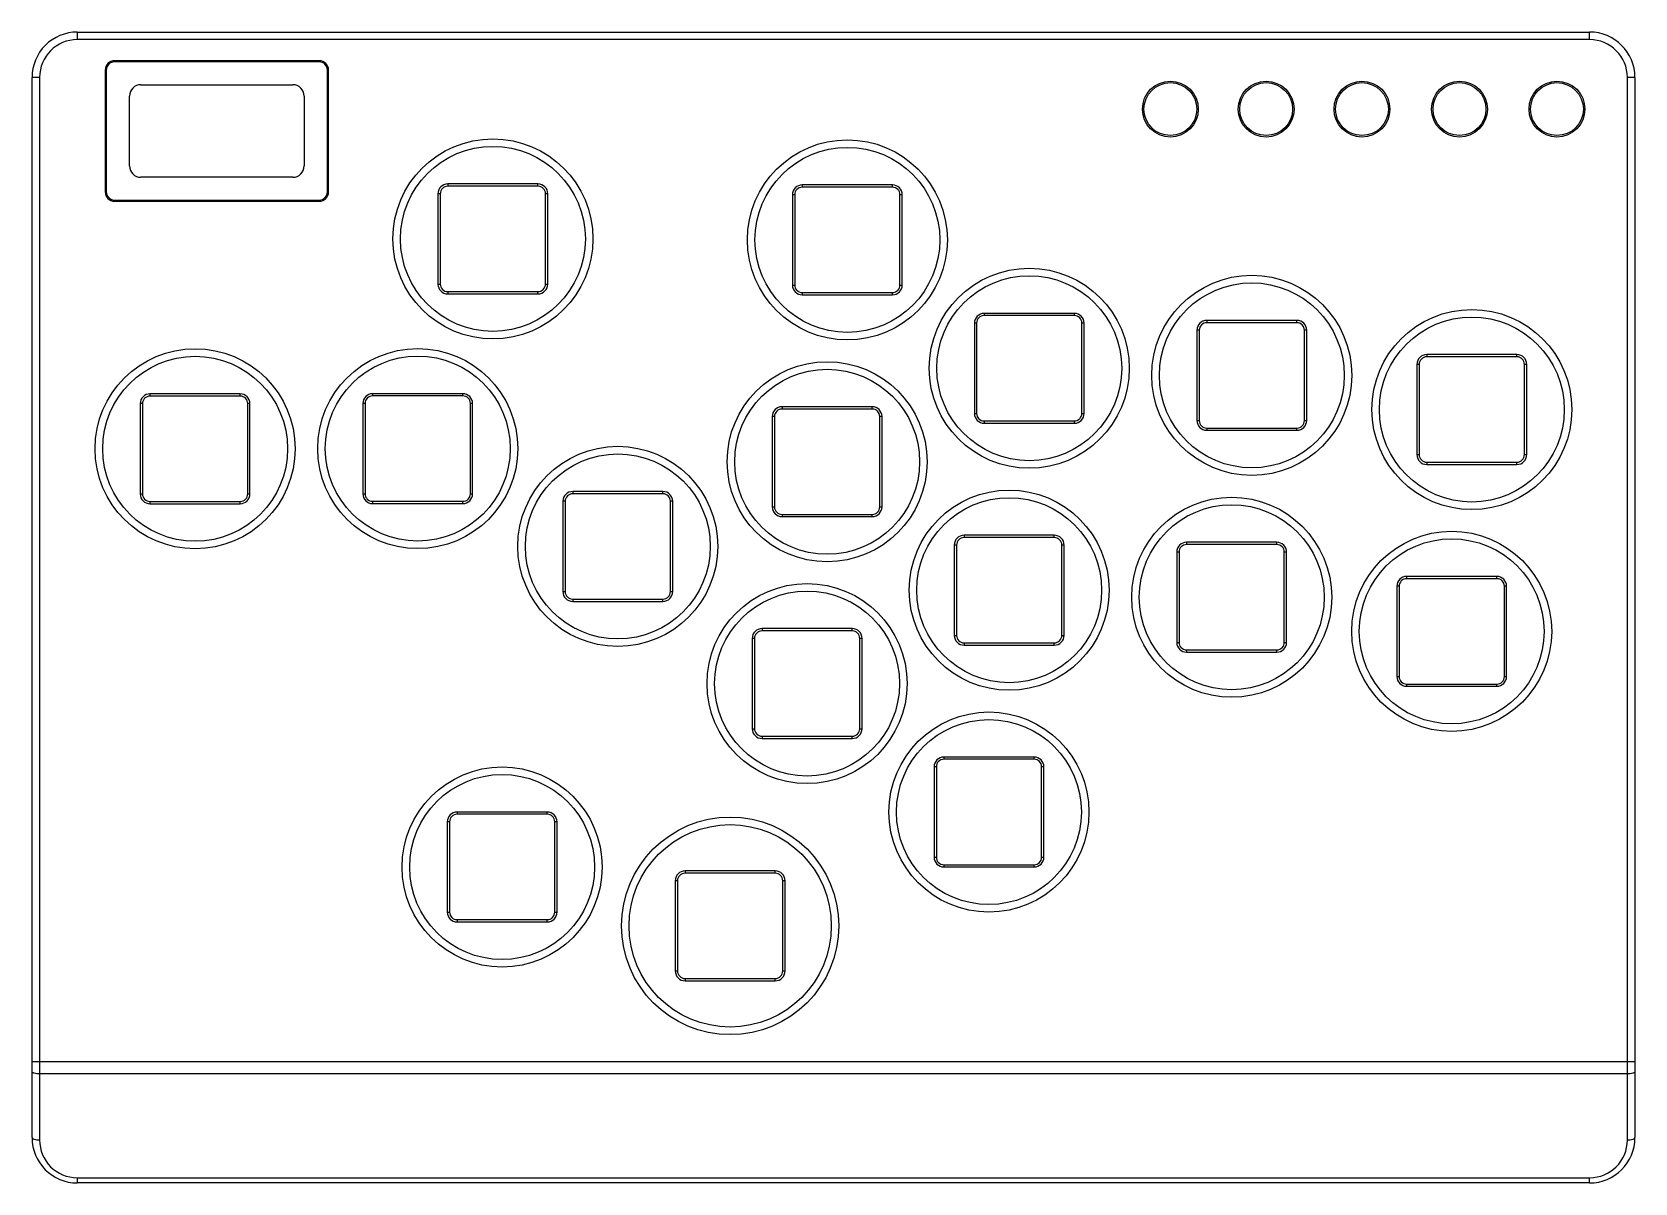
# Model space of a CAD drawing. Header units: millimetres. Extents: x 65 to 278, y 65 to 218.
import ezdxf

# ---------------------------------------------------------------- set-up
doc = ezdxf.new("R2010")
doc.units = ezdxf.units.MM

msp = doc.modelspace()

# ---------------------------------------------------------------- linework, layer by layer
at = {"lineweight": -3}
for p, q in [((71.31, 217.61), (71.31, 216.61)), ((71.31, 217.61), (271.71, 217.61)), ((271.71, 216.61), (271.71, 217.61)), ((271.71, 216.61), (71.31, 216.61)), ((75, 212.56), (75, 196.46)), ((75.15, 212.56), (75, 212.56)), ((75.15, 212.56), (75.15, 196.46)), ((76.25, 213.81), (76.25, 213.66)), ((103.35, 213.81), (76.25, 213.81)), ((103.35, 213.66), (76.25, 213.66)), ((103.35, 213.66), (103.35, 213.81)), ((104.45, 196.46), (104.45, 212.56)), ((104.6, 212.56), (104.45, 212.56)), ((104.6, 196.46), (104.6, 212.56)), ((65.31, 71.2), (65.31, 211.61)), ((66.31, 211.61), (65.31, 211.61)), ((66.31, 211.61), (66.31, 70.89)), ((79.73, 210.64), (99.87, 210.64)), ((277.71, 211.61), (276.71, 211.61)), ((276.71, 70.89), (276.71, 211.61)), ((277.71, 211.61), (277.71, 71.2)), ((78.23, 199.88), (78.23, 209.14)), ((101.37, 209.14), (101.37, 199.88)), ((99.87, 198.38), (79.73, 198.38)), ((75, 196.46), (75.15, 196.46)), ((104.45, 196.46), (104.6, 196.46)), ((119.1, 196.19), (119.1, 184.24)), ((119.4, 196.19), (119.1, 196.19)), ((119.4, 196.19), (119.4, 184.24)), ((120.4, 197.49), (120.4, 197.19)), ((132.35, 197.49), (120.4, 197.49)), ((132.35, 197.19), (120.4, 197.19)), ((132.35, 197.19), (132.35, 197.49)), ((133.35, 184.24), (133.35, 196.19)), ((133.65, 196.19), (133.35, 196.19)), ((133.65, 184.24), (133.65, 196.19)), ((166.07, 196.06), (166.07, 184.11)), ((166.37, 196.06), (166.07, 196.06)), ((166.37, 196.06), (166.37, 184.11)), ((167.37, 197.36), (167.37, 197.06)), ((179.32, 197.36), (167.37, 197.36)), ((179.32, 197.06), (167.37, 197.06)), ((179.32, 197.06), (179.32, 197.36)), ((180.32, 184.11), (180.32, 196.06)), ((180.62, 196.06), (180.32, 196.06)), ((180.62, 184.11), (180.62, 196.06)), ((76.25, 195.36), (76.25, 195.21)), ((76.25, 195.36), (103.35, 195.36)), ((76.25, 195.21), (103.35, 195.21)), ((103.35, 195.21), (103.35, 195.36)), ((119.1, 184.24), (119.4, 184.24)), ((120.4, 183.24), (120.4, 182.94)), ((120.4, 183.24), (132.35, 183.24)), ((120.4, 182.94), (132.35, 182.94)), ((132.35, 182.94), (132.35, 183.24)), ((133.35, 184.24), (133.65, 184.24)), ((166.07, 184.11), (166.37, 184.11)), ((167.37, 183.11), (167.37, 182.81)), ((167.37, 183.11), (179.32, 183.11)), ((167.37, 182.81), (179.32, 182.81)), ((179.32, 182.81), (179.32, 183.11)), ((180.32, 184.11), (180.62, 184.11)), ((190.18, 179.06), (190.18, 167.11)), ((190.48, 179.06), (190.18, 179.06)), ((190.48, 179.06), (190.48, 167.11)), ((191.48, 180.36), (191.48, 180.06)), ((203.43, 180.36), (191.48, 180.36)), ((203.43, 180.06), (191.48, 180.06)), ((203.43, 180.06), (203.43, 180.36)), ((204.43, 167.11), (204.43, 179.06)), ((204.73, 179.06), (204.43, 179.06)), ((204.73, 167.11), (204.73, 179.06)), ((232.92, 179.42), (220.97, 179.42)), ((220.97, 179.42), (220.97, 179.12)), ((232.92, 179.12), (220.97, 179.12)), ((232.92, 179.12), (232.92, 179.42)), ((219.97, 178.12), (219.67, 178.12)), ((219.67, 178.12), (219.67, 166.17)), ((219.97, 178.12), (219.97, 166.17)), ((234.22, 178.12), (233.92, 178.12)), ((233.92, 166.17), (233.92, 178.12)), ((234.22, 166.17), (234.22, 178.12)), ((262.07, 174.9), (250.12, 174.9)), ((250.12, 174.9), (250.12, 174.6)), ((262.07, 174.6), (250.12, 174.6)), ((262.07, 174.6), (262.07, 174.9)), ((249.12, 173.6), (248.82, 173.6)), ((248.82, 173.6), (248.82, 161.65)), ((249.12, 173.6), (249.12, 161.65)), ((263.37, 173.6), (263.07, 173.6)), ((263.07, 161.65), (263.07, 173.6)), ((263.37, 161.65), (263.37, 173.6)), ((79.64, 168.4), (79.64, 156.45)), ((79.94, 168.4), (79.64, 168.4)), ((79.94, 168.4), (79.94, 156.45)), ((80.94, 169.7), (80.94, 169.4)), ((92.89, 169.7), (80.94, 169.7)), ((92.89, 169.4), (80.94, 169.4)), ((92.89, 169.4), (92.89, 169.7)), ((93.89, 156.45), (93.89, 168.4)), ((94.19, 168.4), (93.89, 168.4)), ((94.19, 156.45), (94.19, 168.4)), ((109.14, 168.42), (109.14, 156.47)), ((109.44, 168.42), (109.14, 168.42)), ((109.44, 168.42), (109.44, 156.47)), ((110.44, 169.72), (110.44, 169.42)), ((122.39, 169.72), (110.44, 169.72)), ((122.39, 169.42), (110.44, 169.42)), ((122.39, 169.42), (122.39, 169.72)), ((123.39, 156.47), (123.39, 168.42)), ((123.69, 168.42), (123.39, 168.42)), ((123.69, 156.47), (123.69, 168.42)), ((164.69, 167.99), (164.69, 167.69)), ((176.64, 167.99), (164.69, 167.99)), ((176.64, 167.69), (176.64, 167.99)), ((163.39, 166.69), (163.39, 154.74)), ((163.69, 166.69), (163.39, 166.69)), ((163.69, 166.69), (163.69, 154.74)), ((176.64, 167.69), (164.69, 167.69)), ((177.64, 154.74), (177.64, 166.69)), ((177.94, 166.69), (177.64, 166.69)), ((177.94, 154.74), (177.94, 166.69)), ((190.18, 167.11), (190.48, 167.11)), ((191.48, 166.11), (191.48, 165.81)), ((191.48, 166.11), (203.43, 166.11)), ((191.48, 165.81), (203.43, 165.81)), ((203.43, 165.81), (203.43, 166.11)), ((204.43, 167.11), (204.73, 167.11)), ((219.67, 166.17), (219.97, 166.17)), ((233.92, 166.17), (234.22, 166.17)), ((220.97, 165.17), (232.92, 165.17)), ((220.97, 165.17), (220.97, 164.87)), ((220.97, 164.87), (232.92, 164.87)), ((232.92, 164.87), (232.92, 165.17)), ((248.82, 161.65), (249.12, 161.65)), ((263.07, 161.65), (263.37, 161.65)), ((250.12, 160.65), (262.07, 160.65)), ((250.12, 160.65), (250.12, 160.35)), ((250.12, 160.35), (262.07, 160.35)), ((262.07, 160.35), (262.07, 160.65)), ((79.64, 156.45), (79.94, 156.45)), ((80.94, 155.45), (80.94, 155.15)), ((80.94, 155.45), (92.89, 155.45)), ((80.94, 155.15), (92.89, 155.15)), ((92.89, 155.15), (92.89, 155.45)), ((93.89, 156.45), (94.19, 156.45)), ((109.14, 156.47), (109.44, 156.47)), ((110.44, 155.47), (110.44, 155.17)), ((110.44, 155.47), (122.39, 155.47)), ((110.44, 155.17), (122.39, 155.17)), ((122.39, 155.17), (122.39, 155.47)), ((123.39, 156.47), (123.69, 156.47)), ((135.65, 155.47), (135.65, 143.52)), ((135.95, 155.47), (135.65, 155.47)), ((135.95, 155.47), (135.95, 143.52)), ((136.95, 156.77), (136.95, 156.47)), ((148.9, 156.77), (136.95, 156.77)), ((148.9, 156.47), (136.95, 156.47)), ((148.9, 156.47), (148.9, 156.77)), ((149.9, 143.52), (149.9, 155.47)), ((150.2, 155.47), (149.9, 155.47)), ((150.2, 143.52), (150.2, 155.47)), ((163.39, 154.74), (163.69, 154.74)), ((164.69, 153.74), (164.69, 153.44)), ((164.69, 153.74), (176.64, 153.74)), ((164.69, 153.44), (176.64, 153.44)), ((176.64, 153.44), (176.64, 153.74)), ((177.64, 154.74), (177.94, 154.74)), ((200.77, 150.97), (188.82, 150.97)), ((188.82, 150.97), (188.82, 150.67)), ((200.77, 150.67), (200.77, 150.97)), ((187.82, 149.67), (187.52, 149.67)), ((187.52, 149.67), (187.52, 137.72)), ((187.82, 149.67), (187.82, 137.72)), ((200.77, 150.67), (188.82, 150.67)), ((202.07, 149.67), (201.77, 149.67)), ((201.77, 137.72), (201.77, 149.67)), ((202.07, 137.72), (202.07, 149.67)), ((217.3, 148.74), (217, 148.74)), ((217, 148.74), (217, 136.79)), ((217.3, 148.74), (217.3, 136.79)), ((230.25, 150.04), (218.3, 150.04)), ((218.3, 150.04), (218.3, 149.74)), ((230.25, 149.74), (218.3, 149.74)), ((230.25, 149.74), (230.25, 150.04)), ((231.55, 148.74), (231.25, 148.74)), ((231.25, 136.79), (231.25, 148.74)), ((231.55, 136.79), (231.55, 148.74)), ((259.41, 145.52), (247.46, 145.52)), ((247.46, 145.52), (247.46, 145.22)), ((259.41, 145.22), (247.46, 145.22)), ((259.41, 145.22), (259.41, 145.52)), ((135.65, 143.52), (135.95, 143.52)), ((136.95, 142.52), (136.95, 142.22)), ((136.95, 142.52), (148.9, 142.52)), ((148.9, 142.22), (148.9, 142.52)), ((149.9, 143.52), (150.2, 143.52)), ((246.46, 144.22), (246.16, 144.22)), ((246.16, 144.22), (246.16, 132.27)), ((246.46, 144.22), (246.46, 132.27)), ((260.71, 144.22), (260.41, 144.22)), ((260.41, 132.27), (260.41, 144.22)), ((260.71, 132.27), (260.71, 144.22)), ((136.95, 142.22), (148.9, 142.22)), ((162.04, 138.61), (162.04, 138.31)), ((173.99, 138.61), (162.04, 138.61)), ((173.99, 138.31), (162.04, 138.31)), ((173.99, 138.31), (173.99, 138.61)), ((160.74, 137.31), (160.74, 125.36)), ((161.04, 137.31), (160.74, 137.31)), ((161.04, 137.31), (161.04, 125.36)), ((175.29, 137.31), (174.99, 137.31)), ((174.99, 125.36), (174.99, 137.31)), ((175.29, 125.36), (175.29, 137.31)), ((187.52, 137.72), (187.82, 137.72)), ((188.82, 136.72), (200.77, 136.72)), ((188.82, 136.72), (188.82, 136.42)), ((188.82, 136.42), (200.77, 136.42)), ((200.77, 136.42), (200.77, 136.72)), ((201.77, 137.72), (202.07, 137.72)), ((217, 136.79), (217.3, 136.79)), ((231.25, 136.79), (231.55, 136.79)), ((218.3, 135.79), (230.25, 135.79)), ((218.3, 135.79), (218.3, 135.49)), ((218.3, 135.49), (230.25, 135.49)), ((230.25, 135.49), (230.25, 135.79)), ((246.16, 132.27), (246.46, 132.27)), ((260.41, 132.27), (260.71, 132.27)), ((247.46, 131.27), (259.41, 131.27)), ((247.46, 131.27), (247.46, 130.97)), ((247.46, 130.97), (259.41, 130.97)), ((259.41, 130.97), (259.41, 131.27)), ((160.74, 125.36), (161.04, 125.36)), ((174.99, 125.36), (175.29, 125.36)), ((162.04, 124.36), (173.99, 124.36)), ((162.04, 124.36), (162.04, 124.06)), ((162.04, 124.06), (173.99, 124.06)), ((173.99, 124.06), (173.99, 124.36)), ((198.09, 121.6), (186.14, 121.6)), ((186.14, 121.6), (186.14, 121.3)), ((198.09, 121.3), (186.14, 121.3)), ((198.09, 121.3), (198.09, 121.6)), ((185.14, 120.3), (184.84, 120.3)), ((184.84, 120.3), (184.84, 108.35)), ((185.14, 120.3), (185.14, 108.35)), ((199.39, 120.3), (199.09, 120.3)), ((199.09, 108.35), (199.09, 120.3)), ((199.39, 108.35), (199.39, 120.3)), ((120.33, 113.02), (120.33, 101.07)), ((120.63, 113.02), (120.33, 113.02)), ((120.63, 113.02), (120.63, 101.07)), ((121.63, 114.32), (121.63, 114.02)), ((133.58, 114.32), (121.63, 114.32)), ((133.58, 114.02), (121.63, 114.02)), ((133.58, 114.02), (133.58, 114.32)), ((134.58, 101.07), (134.58, 113.02)), ((134.88, 113.02), (134.58, 113.02)), ((134.88, 101.07), (134.88, 113.02)), ((184.84, 108.35), (185.14, 108.35)), ((199.09, 108.35), (199.39, 108.35)), ((163.79, 106.52), (151.84, 106.52)), ((151.84, 106.52), (151.84, 106.22)), ((163.79, 106.22), (151.84, 106.22)), ((163.79, 106.22), (163.79, 106.52)), ((186.14, 107.35), (198.09, 107.35)), ((186.14, 107.35), (186.14, 107.05)), ((186.14, 107.05), (198.09, 107.05)), ((198.09, 107.05), (198.09, 107.35)), ((150.84, 105.22), (150.54, 105.22)), ((150.54, 105.22), (150.54, 93.27)), ((150.84, 105.22), (150.84, 93.27)), ((165.09, 105.22), (164.79, 105.22)), ((164.79, 93.27), (164.79, 105.22)), ((165.09, 93.27), (165.09, 105.22)), ((120.33, 101.07), (120.63, 101.07)), ((121.63, 100.07), (121.63, 99.77)), ((121.63, 100.07), (133.58, 100.07)), ((133.58, 99.77), (133.58, 100.07)), ((134.58, 101.07), (134.88, 101.07)), ((121.63, 99.77), (133.58, 99.77)), ((150.54, 93.27), (150.84, 93.27)), ((151.84, 92.27), (163.79, 92.27)), ((151.84, 92.27), (151.84, 91.97)), ((151.84, 91.97), (163.79, 91.97)), ((163.79, 91.97), (163.79, 92.27)), ((164.79, 93.27), (165.09, 93.27)), ((277.71, 81.22), (65.31, 81.22)), ((276.71, 79.63), (66.31, 79.63)), ((71.31, 65.89), (71.31, 65.2)), ((71.31, 65.89), (271.71, 65.89)), ((271.71, 65.2), (271.71, 65.89)), ((271.71, 65.2), (71.31, 65.2))]:
    msp.add_line(p, q, dxfattribs=at)
for centre, radius in [((216.15, 207.41), 3.7), ((216.15, 207.41), 3.5), ((228.84, 207.41), 3.7), ((228.84, 207.41), 3.5), ((241.54, 207.41), 3.7), ((241.54, 207.41), 3.5), ((254.46, 207.41), 3.7), ((254.46, 207.41), 3.5), ((267.38, 207.41), 3.7), ((267.38, 207.41), 3.5), ((126.38, 190.22), 13.25), ((126.38, 190.22), 12.25), ((173.35, 190.09), 13.25), ((173.35, 190.09), 12.25), ((197.45, 173.09), 13.25), ((197.45, 173.09), 12.25), ((226.94, 172.15), 13.25), ((226.94, 172.15), 12.25), ((256.1, 167.62), 13.25), ((256.1, 167.62), 12.25), ((86.92, 162.43), 13.25), ((86.92, 162.43), 12.25), ((116.42, 162.45), 13.25), ((116.42, 162.45), 12.25), ((170.67, 160.71), 13.25), ((170.67, 160.71), 12.25), ((142.93, 149.5), 13.25), ((142.93, 149.5), 12.25), ((194.79, 143.7), 13.25), ((194.79, 143.7), 12.25), ((224.28, 142.76), 13.25), ((224.28, 142.76), 12.25), ((253.43, 138.25), 13.25), ((253.43, 138.25), 12.25), ((168.01, 131.33), 13.25), ((168.01, 131.33), 12.25), ((192.11, 114.32), 13.25), ((192.11, 114.32), 12.25), ((127.6, 107.04), 13.25), ((127.6, 107.04), 12.25), ((157.82, 99.25), 14.4), ((157.82, 99.25), 13.4)]:
    msp.add_circle(centre, radius, dxfattribs=at)
for centre, radius, start, end in [((71.31, 211.61), 6, 90, 180.0001), ((271.71, 211.61), 6, 360, 90), ((71.31, 211.61), 5, 90, 179.9897), ((271.71, 211.61), 5, 0.0016, 90), ((76.25, 212.56), 1.25, 90, 180), ((76.25, 212.56), 1.1, 90, 180), ((103.35, 212.56), 1.25, 0, 90), ((103.35, 212.56), 1.1, 0, 90), ((79.73, 209.14), 1.5, 90, 180), ((99.87, 209.14), 1.5, 0, 90), ((79.73, 199.88), 1.5, 180, 270), ((99.87, 199.88), 1.5, 270, 0), ((76.25, 196.46), 1.25, 180, 270), ((76.25, 196.46), 1.1, 180, 270), ((103.35, 196.46), 1.25, 270, 360), ((103.35, 196.46), 1.1, 270, 0), ((120.4, 196.19), 1.3, 90, 180), ((120.4, 196.19), 1, 90, 180), ((132.35, 196.19), 1.3, 0, 90), ((132.35, 196.19), 1, 0, 90), ((167.37, 196.06), 1.3, 90, 180), ((167.37, 196.06), 1, 90, 180), ((179.32, 196.06), 1.3, 0, 90), ((179.32, 196.06), 1, 0, 90), ((120.4, 184.24), 1.3, 180, 270), ((120.4, 184.24), 1, 180, 270), ((132.35, 184.24), 1.3, 270, 360), ((132.35, 184.24), 1, 270, 0), ((167.37, 184.11), 1.3, 180, 270), ((167.37, 184.11), 1, 180, 270), ((179.32, 184.11), 1.3, 270, 360), ((179.32, 184.11), 1, 270, 0), ((191.48, 179.06), 1.3, 90, 180), ((191.48, 179.06), 1, 90, 180), ((203.43, 179.06), 1.3, 0, 90), ((203.43, 179.06), 1, 0, 90), ((220.97, 178.12), 1.3, 90, 180), ((220.97, 178.12), 1, 90, 180), ((232.92, 178.12), 1.3, 0, 90), ((232.92, 178.12), 1, 0, 90), ((250.12, 173.6), 1.3, 90, 180), ((250.12, 173.6), 1, 90, 180), ((262.07, 173.6), 1.3, 0, 90), ((262.07, 173.6), 1, 0, 90), ((80.94, 168.4), 1.3, 90, 180), ((80.94, 168.4), 1, 90, 180), ((92.89, 168.4), 1.3, 0, 90), ((92.89, 168.4), 1, 0, 90), ((110.44, 168.42), 1.3, 90, 180), ((110.44, 168.42), 1, 90, 180), ((122.39, 168.42), 1.3, 0, 90), ((122.39, 168.42), 1, 0, 90), ((164.69, 166.69), 1.3, 90, 180), ((176.64, 166.69), 1.3, 0, 90), ((164.69, 166.69), 1, 90, 180), ((176.64, 166.69), 1, 0, 90), ((191.48, 167.11), 1.3, 180, 270), ((191.48, 167.11), 1, 180, 270), ((203.43, 167.11), 1.3, 270, 360), ((203.43, 167.11), 1, 270, 0), ((220.97, 166.17), 1.3, 180, 270), ((220.97, 166.17), 1, 180, 270), ((232.92, 166.17), 1.3, 270, 360), ((232.92, 166.17), 1, 270, 0), ((250.12, 161.65), 1.3, 180, 270), ((250.12, 161.65), 1, 180, 270), ((262.07, 161.65), 1.3, 270, 360), ((262.07, 161.65), 1, 270, 0), ((80.94, 156.45), 1.3, 180, 270), ((80.94, 156.45), 1, 180, 270), ((92.89, 156.45), 1.3, 270, 360), ((92.89, 156.45), 1, 270, 0), ((110.44, 156.47), 1.3, 180, 270), ((110.44, 156.47), 1, 180, 270), ((122.39, 156.47), 1.3, 270, 360), ((122.39, 156.47), 1, 270, 0), ((136.95, 155.47), 1.3, 90, 180), ((136.95, 155.47), 1, 90, 180), ((148.9, 155.47), 1.3, 0, 90), ((148.9, 155.47), 1, 0, 90), ((164.69, 154.74), 1.3, 180, 270), ((164.69, 154.74), 1, 180, 270), ((176.64, 154.74), 1.3, 270, 360), ((176.64, 154.74), 1, 270, 0), ((188.82, 149.67), 1.3, 90, 180), ((200.77, 149.67), 1.3, 0, 90), ((188.82, 149.67), 1, 90, 180), ((200.77, 149.67), 1, 0, 90), ((218.3, 148.74), 1.3, 90, 180), ((218.3, 148.74), 1, 90, 180), ((230.25, 148.74), 1.3, 0, 90), ((230.25, 148.74), 1, 0, 90), ((247.46, 144.22), 1.3, 90, 180), ((247.46, 144.22), 1, 90, 180), ((259.41, 144.22), 1.3, 0, 90), ((259.41, 144.22), 1, 0, 90), ((136.95, 143.52), 1.3, 180, 270), ((136.95, 143.52), 1, 180, 270), ((148.9, 143.52), 1.3, 270, 360), ((148.9, 143.52), 1, 270, 0), ((162.04, 137.31), 1.3, 90, 180), ((162.04, 137.31), 1, 90, 180), ((173.99, 137.31), 1.3, 0, 90), ((173.99, 137.31), 1, 0, 90), ((188.82, 137.72), 1.3, 180, 270), ((188.82, 137.72), 1, 180, 270), ((200.77, 137.72), 1.3, 270, 360), ((200.77, 137.72), 1, 270, 0), ((218.3, 136.79), 1.3, 180, 270), ((218.3, 136.79), 1, 180, 270), ((230.25, 136.79), 1.3, 270, 360), ((230.25, 136.79), 1, 270, 0), ((247.46, 132.27), 1.3, 180, 270), ((247.46, 132.27), 1, 180, 270), ((259.41, 132.27), 1.3, 270, 360), ((259.41, 132.27), 1, 270, 0), ((162.04, 125.36), 1.3, 180, 270), ((162.04, 125.36), 1, 180, 270), ((173.99, 125.36), 1.3, 270, 360), ((173.99, 125.36), 1, 270, 0), ((186.14, 120.3), 1.3, 90, 180), ((186.14, 120.3), 1, 90, 180), ((198.09, 120.3), 1.3, 0, 90), ((198.09, 120.3), 1, 0, 90), ((121.63, 113.02), 1.3, 90, 180), ((121.63, 113.02), 1, 90, 180), ((133.58, 113.02), 1.3, 0, 90), ((133.58, 113.02), 1, 0, 90), ((186.14, 108.35), 1.3, 180, 270), ((186.14, 108.35), 1, 180, 270), ((198.09, 108.35), 1.3, 270, 360), ((198.09, 108.35), 1, 270, 0), ((151.84, 105.22), 1.3, 90, 180), ((151.84, 105.22), 1, 90, 180), ((163.79, 105.22), 1.3, 0, 90), ((163.79, 105.22), 1, 0, 90), ((121.63, 101.07), 1.3, 180, 270), ((121.63, 101.07), 1, 180, 270), ((133.58, 101.07), 1.3, 270, 360), ((133.58, 101.07), 1, 270, 0), ((151.84, 93.27), 1.3, 180, 270), ((151.84, 93.27), 1, 180, 270), ((163.79, 93.27), 1.3, 270, 360), ((163.79, 93.27), 1, 270, 0), ((71.31, 71.2), 6, 180.0001, 270), ((71.31, 70.89), 5, 180.0017, 269.9953), ((271.71, 71.2), 6, 270, 360), ((271.71, 70.89), 5, 270.0005, 359.9972)]:
    msp.add_arc(centre, radius, start, end, dxfattribs=at)
for points, knots in [([(66.31, 79.63), (66.18, 79.63), (65.95, 79.65), (65.67, 79.7), (65.49, 79.77), (65.38, 79.83), (65.31, 79.9), (65.31, 79.95)], [0, 0, 0, 0, 0.349015, 0.650831, 0.772065, 0.86987, 1, 1, 1, 1]), ([(277.71, 79.95), (277.71, 79.9), (277.65, 79.83), (277.54, 79.77), (277.36, 79.7), (277.08, 79.65), (276.84, 79.63), (276.71, 79.63)], [0, 0, 0, 0, 0.13013, 0.227935, 0.349169, 0.650985, 1, 1, 1, 1]), ([(65.31, 71.2), (65.31, 71.16), (65.38, 71.08), (65.49, 71.02), (65.67, 70.96), (65.95, 70.9), (66.18, 70.89), (66.31, 70.89)], [0, 0, 0, 0, 0.130103, 0.227848, 0.349031, 0.650877, 1, 1, 1, 1]), ([(276.71, 70.89), (276.84, 70.89), (277.08, 70.9), (277.36, 70.96), (277.54, 71.02), (277.65, 71.08), (277.71, 71.16), (277.71, 71.2)], [0, 0, 0, 0, 0.348964, 0.650692, 0.771959, 0.869812, 1, 1, 1, 1])]:
    msp.add_open_spline(points, degree=3, knots=knots, dxfattribs=at)

doc.saveas('drawing.dxf')
